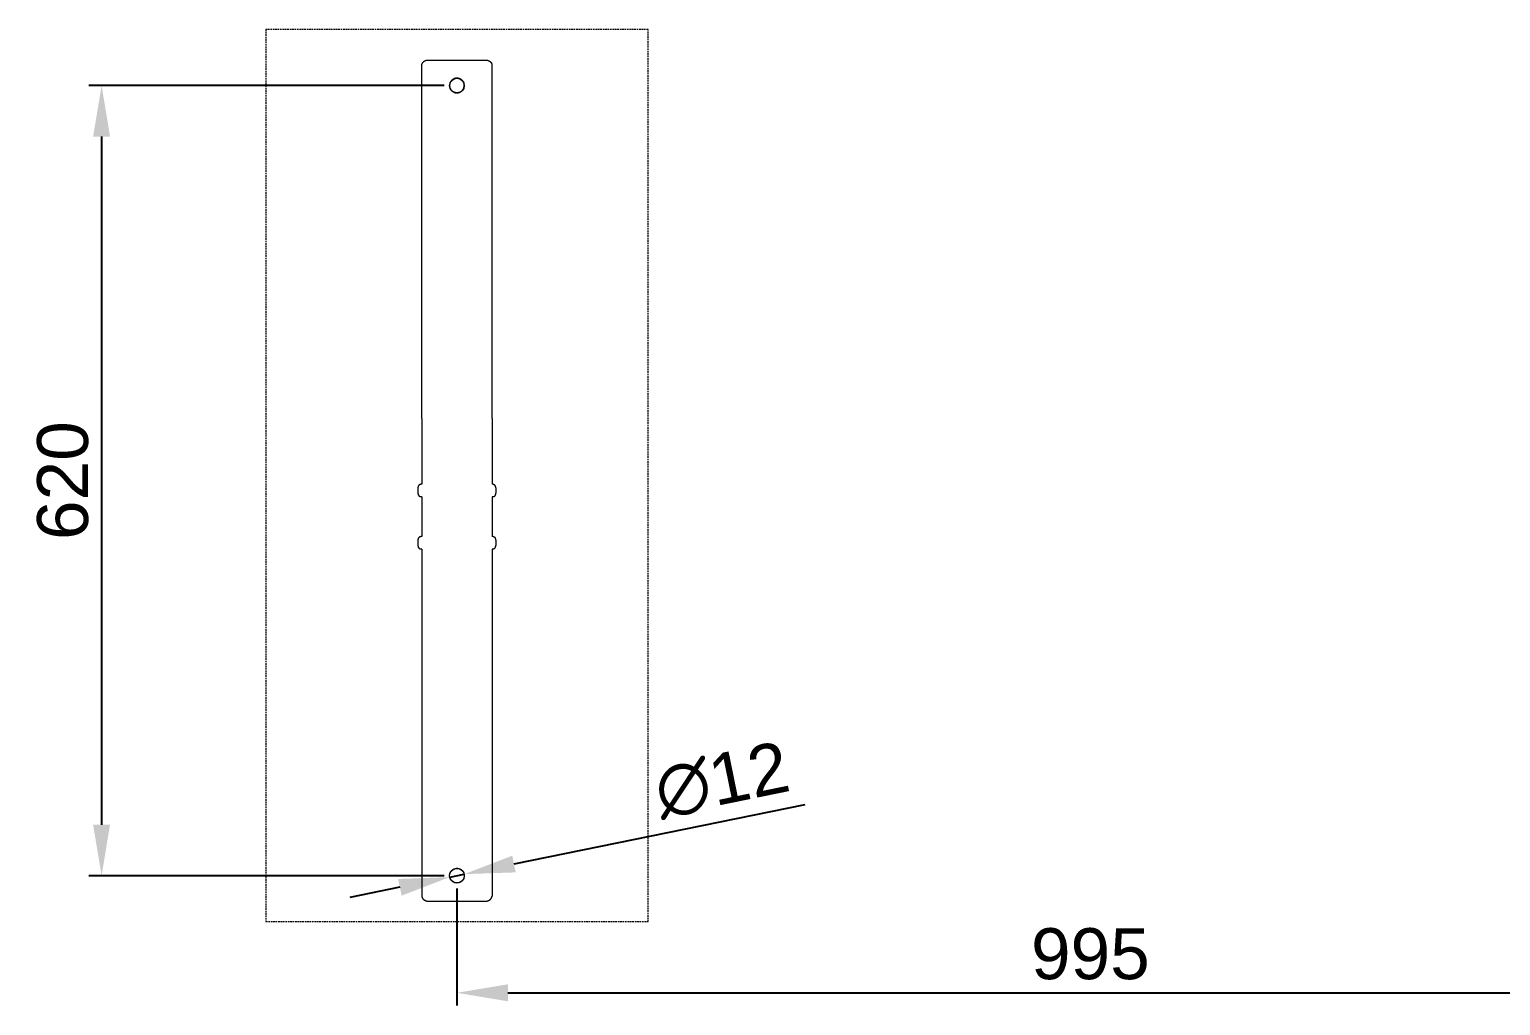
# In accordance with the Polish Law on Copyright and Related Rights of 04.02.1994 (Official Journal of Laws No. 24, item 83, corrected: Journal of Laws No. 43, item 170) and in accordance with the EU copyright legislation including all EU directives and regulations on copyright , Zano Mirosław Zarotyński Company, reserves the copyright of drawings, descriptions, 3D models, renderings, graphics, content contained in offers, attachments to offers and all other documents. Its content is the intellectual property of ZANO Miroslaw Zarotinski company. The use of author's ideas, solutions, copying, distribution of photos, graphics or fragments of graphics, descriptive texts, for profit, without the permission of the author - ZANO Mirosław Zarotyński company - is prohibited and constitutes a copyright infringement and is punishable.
# Model space of a CAD drawing. Header units: millimetres. Extents: x -67 to 4862, y -244 to 3199.
# Drawn here: x -67 to 1088, y -244 to 522 of the extents above; entities that cross this region are included whole.
import ezdxf

# ---------------------------------------------------------------- set-up
doc = ezdxf.new("R2010")
doc.units = ezdxf.units.MM
doc.linetypes.add('HIDDEN', pattern=[1.905, 1.27, -0.635])
for name, color, linetype, lineweight in [('ZANO_R', 7, 'Continuous', 0), ('ZANO_R_przerywana', 7, 'HIDDEN', 0), ('ZANO_W', 1, 'Continuous', 0)]:
    doc.layers.add(name, color=color, linetype=linetype, lineweight=lineweight)
doc.styles.add('Arial', font='arial.ttf')
doc.styles.get("Standard").update_dxf_attribs({"font": 'ARIALUNI.TTF'})
doc.dimstyles.new('pl i ang', dxfattribs={"dimtxt": 50, "dimasz": 50, "dimexe": 1.25, "dimexo": 0.625, "dimgap": 10, "dimtad": 1, "dimtoh": 1, "dimtxsty": 'Standard', "dimcen": 2.5, "dimclrd": 1, "dimclre": 1, "dimclrt": 1, "dimadec": 0, "dimazin": 0, "dimtfac": 1, "dimtmove": 0, "dimatfit": 3, "dimfxl": 1, "dimarcsym": 1})

# ---------------------------------------------------------------- blocks, each defined once
blk = doc.blocks.new('*D390')
at = {"layer": 'ZANO_W', "color": 1, "lineweight": -2}
for p, q in [((258.8, 478.2), (-20.2, 478.2)), ((-10.2, 438.2), (-10.2, -101.8)), ((258.8, -141.8), (-20.2, -141.8))]:
    blk.add_line(p, q, dxfattribs=at)
at = {"layer": 'ZANO_W', "color": 1}
for points in [[(-3.6, 438.2), (-16.9, 438.2), (-10.2, 478.2)], [(-16.9, -101.8), (-3.6, -101.8), (-10.2, -141.8)]]:
    blk.add_solid(points, dxfattribs=at)
at = {"layer": 'ZANO_W', "color": 1, "insert": (-40.6, 168.2), "char_height": 40, "attachment_point": 5, "rotation": 90, "style": 'Arial'}
blk.add_mtext('620', dxfattribs=at)
blk = doc.blocks.new('*D391')
at = {"layer": 'ZANO_W', "color": 1, "lineweight": -2}
for p, q in [((268.8, -151.8), (268.8, -243.7)), ((1263.5, -151.8), (1263.5, -243.7)), ((308.8, -233.7), (1223.5, -233.7))]:
    blk.add_line(p, q, dxfattribs=at)
at = {"layer": 'ZANO_W', "color": 1}
for points in [[(308.8, -227), (308.8, -240.4), (268.8, -233.7)], [(1223.5, -240.4), (1223.5, -227), (1263.5, -233.7)]]:
    blk.add_solid(points, dxfattribs=at)
at = {"layer": 'ZANO_W', "color": 1, "insert": (766.1, -203.3), "char_height": 40, "attachment_point": 5, "style": 'Arial'}
blk.add_mtext('995', dxfattribs=at)
blk = doc.blocks.new('*D396')
at = {"layer": 'ZANO_W', "color": 1, "lineweight": -2}
for p, q in [((313.6, -132.6), (542.2, -85.9)), ((263.1, -142.9), (274.4, -140.6)), ((223.9, -150.9), (184.7, -158.9))]:
    blk.add_line(p, q, dxfattribs=at)
at = {"layer": 'ZANO_W', "color": 1}
for points in [[(312.2, -126.1), (314.9, -139.2), (274.4, -140.6)], [(225.3, -157.5), (222.6, -144.4), (263.1, -142.9)]]:
    blk.add_solid(points, dxfattribs=at)
at = {"layer": 'ZANO_W', "color": 1, "insert": (476.9, -67.1), "char_height": 40, "attachment_point": 5, "rotation": 11.5439, "style": 'Arial'}
blk.add_mtext('∅12', dxfattribs=at)

msp = doc.modelspace()

# ---------------------------------------------------------------- linework, layer by layer
at = {"layer": 'ZANO_R'}
for p, q in [((242.3, 496.6), (242.4, 496.7)), ((242.4, 496.8), (242.5, 496.9)), ((242.4, 496.7), (242.4, 496.8)), ((242.5, 496.9), (242.6, 496.9)), ((242.6, 496.9), (242.7, 497)), ((242.7, 497), (242.8, 497.1)), ((242.8, 497.1), (242.9, 497.1)), ((242.9, 497.2), (243, 497.3)), ((242.9, 497.1), (242.9, 497.2)), ((243, 497.3), (243.1, 497.3)), ((243.1, 497.3), (243.2, 497.4)), ((243.2, 497.4), (243.3, 497.4)), ((243.3, 497.4), (243.4, 497.5)), ((243.4, 497.5), (243.5, 497.6)), ((243.5, 497.6), (243.7, 497.6)), ((243.7, 497.6), (243.8, 497.7)), ((243.8, 497.7), (243.9, 497.7)), ((243.9, 497.7), (244, 497.8)), ((244, 497.8), (244.1, 497.8)), ((244.1, 497.8), (244.2, 497.8)), ((244.2, 497.8), (244.3, 497.9)), ((244.3, 497.9), (244.4, 497.9)), ((244.4, 497.9), (244.5, 498)), ((244.5, 498), (244.6, 498)), ((244.6, 498), (244.8, 498)), ((244.8, 498), (244.9, 498.1)), ((244.9, 498.1), (245, 498.1)), ((245, 498.1), (245.1, 498.1)), ((245.1, 498.1), (245.3, 498.1)), ((245.3, 498.1), (245.4, 498.1)), ((245.4, 498.1), (245.5, 498.2)), ((245.5, 498.2), (245.6, 498.2)), ((245.6, 498.2), (245.8, 498.2)), ((245.8, 498.2), (245.9, 498.2)), ((245.9, 498.2), (246, 498.2)), ((246, 498.2), (246.1, 498.2)), ((246.1, 498.2), (246.3, 498.2)), ((246.3, 498.2), (246.4, 498.2)), ((246.4, 498.2), (251.7, 498.2)), ((251.7, 498.2), (252.7, 498.2)), ((252.7, 498.2), (284.8, 498.2)), ((284.8, 498.2), (285.8, 498.2)), ((285.8, 498.2), (291.1, 498.2)), ((291.1, 498.2), (291.3, 498.2)), ((291.3, 498.2), (291.4, 498.2)), ((291.4, 498.2), (291.5, 498.2)), ((291.5, 498.2), (291.6, 498.2)), ((291.6, 498.2), (291.8, 498.2)), ((291.8, 498.2), (291.9, 498.2)), ((291.9, 498.2), (292, 498.2)), ((292, 498.2), (292.1, 498.1)), ((292.1, 498.1), (292.3, 498.1)), ((292.3, 498.1), (292.4, 498.1)), ((292.4, 498.1), (292.5, 498.1)), ((292.5, 498.1), (292.6, 498.1)), ((292.6, 498.1), (292.7, 498)), ((292.7, 498), (292.9, 498)), ((292.9, 498), (293, 498)), ((293, 498), (293.1, 497.9)), ((293.1, 497.9), (293.2, 497.9)), ((293.2, 497.9), (293.3, 497.8)), ((293.3, 497.8), (293.4, 497.8)), ((293.4, 497.8), (293.5, 497.8)), ((293.5, 497.8), (293.6, 497.7)), ((293.6, 497.7), (293.7, 497.7)), ((293.7, 497.7), (293.9, 497.6)), ((293.9, 497.6), (294, 497.6)), ((294, 497.6), (294.1, 497.5)), ((294.1, 497.5), (294.2, 497.4)), ((294.2, 497.4), (294.3, 497.4)), ((294.3, 497.4), (294.4, 497.3)), ((294.4, 497.3), (294.5, 497.3)), ((294.5, 497.3), (294.6, 497.2)), ((294.6, 497.2), (294.7, 497.1)), ((294.7, 497.1), (294.7, 497.1)), ((294.7, 497.1), (294.8, 497)), ((294.8, 497), (294.9, 496.9)), ((294.9, 496.9), (295, 496.9)), ((295, 496.9), (295.1, 496.8)), ((295.1, 496.8), (295.2, 496.7)), ((295.2, 496.7), (295.2, 496.6)), ((241.3, 494.9), (241.4, 495)), ((241.3, 494.8), (241.3, 494.9)), ((241.3, 494.7), (241.3, 494.8)), ((241.3, 494.6), (241.3, 494.7)), ((241.3, 494.5), (241.3, 494.6)), ((241.3, 494.4), (241.3, 494.5)), ((241.3, 494.3), (241.3, 494.4)), ((241.3, 494.2), (241.3, 494.3)), ((241.3, 463.2), (241.3, 494.2)), ((241.4, 495.3), (241.5, 495.4)), ((241.4, 495.2), (241.4, 495.3)), ((241.4, 495.1), (241.4, 495.2)), ((241.4, 495), (241.4, 495.1)), ((241.5, 495.5), (241.6, 495.6)), ((241.5, 495.4), (241.5, 495.5)), ((241.6, 495.7), (241.7, 495.8)), ((241.6, 495.6), (241.6, 495.7)), ((241.7, 495.9), (241.8, 496)), ((241.7, 495.8), (241.7, 495.9)), ((241.8, 496), (241.9, 496.1)), ((241.8, 496), (241.8, 496)), ((241.9, 496.2), (242, 496.3)), ((241.9, 496.1), (241.9, 496.2)), ((242, 496.3), (242.1, 496.4)), ((242.1, 496.4), (242.1, 496.5)), ((242.1, 496.5), (242.2, 496.5)), ((242.2, 496.5), (242.3, 496.6)), ((295.2, 496.6), (295.3, 496.5)), ((295.3, 496.5), (295.4, 496.5)), ((295.4, 496.5), (295.4, 496.4)), ((295.4, 496.4), (295.5, 496.3)), ((295.5, 496.3), (295.6, 496.2)), ((295.6, 496.2), (295.6, 496.1)), ((295.6, 496.1), (295.7, 496)), ((295.7, 496), (295.7, 496)), ((295.7, 496), (295.8, 495.9)), ((295.8, 495.9), (295.9, 495.8)), ((295.9, 495.8), (295.9, 495.7)), ((295.9, 495.7), (295.9, 495.6)), ((295.9, 495.6), (296, 495.5)), ((296, 495.5), (296, 495.4)), ((296, 495.4), (296.1, 495.3)), ((296.1, 495.3), (296.1, 495.2)), ((296.1, 495.2), (296.1, 495.1)), ((296.1, 495.1), (296.2, 495)), ((296.2, 495), (296.2, 494.9)), ((296.2, 494.9), (296.2, 494.8)), ((296.2, 494.8), (296.2, 494.7)), ((296.2, 494.7), (296.2, 494.6)), ((296.2, 494.6), (296.2, 494.5)), ((296.2, 494.5), (296.2, 494.4)), ((296.2, 494.4), (296.3, 494.3)), ((296.3, 494.3), (296.3, 494.2)), ((296.3, 463.2), (296.3, 494.2)), ((263.1, 479.1), (263, 478.9)), ((263, 478.9), (263, 478.7)), ((263, 478.7), (263, 478.5)), ((263, 478.5), (263, 478.3)), ((263, 478.3), (263, 478.1)), ((263, 478.1), (263, 477.9)), ((263, 477.9), (263, 477.7)), ((263, 477.7), (263, 477.5)), ((263, 477.5), (263.1, 477.3)), ((263.2, 479.7), (263.1, 479.5)), ((263.1, 479.5), (263.1, 479.3)), ((263.1, 479.3), (263.1, 479.1)), ((263.1, 477.3), (263.1, 477.1)), ((263.1, 477.1), (263.1, 477)), ((263.1, 477), (263.2, 476.8)), ((263.3, 480.1), (263.2, 479.9)), ((263.2, 479.9), (263.2, 479.7)), ((263.2, 476.8), (263.2, 476.6)), ((263.2, 476.6), (263.3, 476.4)), ((263.4, 480.2), (263.3, 480.1)), ((263.3, 476.4), (263.4, 476.2)), ((263.5, 480.6), (263.4, 480.4)), ((263.4, 480.4), (263.4, 480.2)), ((263.4, 476.2), (263.4, 476)), ((263.4, 476), (263.5, 475.8)), ((263.6, 480.8), (263.5, 480.6)), ((263.5, 475.8), (263.6, 475.7)), ((263.7, 481), (263.6, 480.8)), ((263.6, 475.7), (263.7, 475.5)), ((263.8, 481.1), (263.7, 481)), ((263.7, 475.5), (263.8, 475.3)), ((263.9, 481.3), (263.8, 481.1)), ((263.8, 475.3), (263.9, 475.2)), ((264, 481.5), (263.9, 481.3)), ((263.9, 475.2), (264, 475)), ((264.1, 481.6), (264, 481.5)), ((264, 475), (264.1, 474.8)), ((264.2, 481.8), (264.1, 481.6)), ((264.1, 474.8), (264.2, 474.7)), ((264.4, 481.9), (264.2, 481.8)), ((264.2, 474.7), (264.4, 474.5)), ((264.5, 482.1), (264.4, 481.9)), ((264.4, 474.5), (264.5, 474.4)), ((264.6, 482.2), (264.5, 482.1)), ((264.5, 474.4), (264.6, 474.2)), ((264.8, 482.4), (264.6, 482.2)), ((264.6, 474.2), (264.8, 474.1)), ((264.9, 482.5), (264.8, 482.4)), ((264.8, 474.1), (264.9, 474)), ((265, 482.6), (264.9, 482.5)), ((264.9, 474), (265, 473.8)), ((265.2, 482.7), (265, 482.6)), ((265, 473.8), (265.2, 473.7)), ((265.4, 482.9), (265.2, 482.7)), ((265.2, 473.7), (265.4, 473.6)), ((265.5, 483), (265.4, 482.9)), ((265.4, 473.6), (265.5, 473.5)), ((265.7, 483.1), (265.5, 483)), ((265.8, 483.2), (265.7, 483.1)), ((266, 483.3), (265.8, 483.2)), ((266.2, 483.4), (266, 483.3)), ((266.4, 483.5), (266.2, 483.4)), ((266.6, 483.5), (266.4, 483.5)), ((266.7, 483.6), (266.6, 483.5)), ((266.9, 483.7), (266.7, 483.6)), ((267.1, 483.7), (266.9, 483.7)), ((267.3, 483.8), (267.1, 483.7)), ((267.5, 483.8), (267.3, 483.8)), ((267.7, 483.9), (267.5, 483.8)), ((267.9, 483.9), (267.7, 483.9)), ((268.1, 483.9), (267.9, 483.9)), ((268.3, 484), (268.1, 483.9)), ((268.5, 484), (268.3, 484)), ((268.7, 484), (268.5, 484)), ((268.9, 484), (268.7, 484)), ((269, 484), (268.9, 484)), ((269.2, 484), (269, 484)), ((269.4, 483.9), (269.2, 484)), ((269.6, 483.9), (269.4, 483.9)), ((269.8, 483.9), (269.6, 483.9)), ((270, 483.8), (269.8, 483.9)), ((270.2, 483.8), (270, 483.8)), ((270.4, 483.7), (270.2, 483.8)), ((270.6, 483.7), (270.4, 483.7)), ((270.8, 483.6), (270.6, 483.7)), ((271, 483.5), (270.8, 483.6)), ((271.1, 483.5), (271, 483.5)), ((271.3, 483.4), (271.1, 483.5)), ((271.5, 483.3), (271.3, 483.4)), ((271.7, 483.2), (271.5, 483.3)), ((271.8, 483.1), (271.7, 483.2)), ((272, 483), (271.8, 483.1)), ((272.1, 482.9), (272, 483)), ((272, 473.5), (272.1, 473.6)), ((272.3, 482.7), (272.1, 482.9)), ((272.1, 473.6), (272.3, 473.7)), ((272.5, 482.6), (272.3, 482.7)), ((272.3, 473.7), (272.5, 473.8)), ((272.6, 482.5), (272.5, 482.6)), ((272.5, 473.8), (272.6, 474)), ((272.7, 482.4), (272.6, 482.5)), ((272.6, 474), (272.7, 474.1)), ((272.9, 482.2), (272.7, 482.4)), ((272.7, 474.1), (272.9, 474.2)), ((273, 482.1), (272.9, 482.2)), ((272.9, 474.2), (273, 474.4)), ((273.1, 481.9), (273, 482.1)), ((273, 474.4), (273.1, 474.5)), ((273.3, 481.8), (273.1, 481.9)), ((273.1, 474.5), (273.3, 474.7)), ((273.4, 481.6), (273.3, 481.8)), ((273.3, 474.7), (273.4, 474.8)), ((273.5, 481.5), (273.4, 481.6)), ((273.4, 474.8), (273.5, 475)), ((273.6, 481.3), (273.5, 481.5)), ((273.5, 475), (273.6, 475.2)), ((273.7, 481.1), (273.6, 481.3)), ((273.6, 475.2), (273.7, 475.3)), ((273.8, 481), (273.7, 481.1)), ((273.7, 475.3), (273.8, 475.5)), ((273.9, 480.8), (273.8, 481)), ((273.8, 475.5), (273.9, 475.7)), ((274, 480.6), (273.9, 480.8)), ((273.9, 475.7), (274, 475.8)), ((274.1, 480.4), (274, 480.6)), ((274, 475.8), (274.1, 476)), ((274.1, 480.2), (274.1, 480.4)), ((274.2, 480.1), (274.1, 480.2)), ((274.1, 476.2), (274.2, 476.4)), ((274.1, 476), (274.1, 476.2)), ((274.3, 479.9), (274.2, 480.1)), ((274.2, 476.4), (274.3, 476.6)), ((274.3, 479.7), (274.3, 479.9)), ((274.4, 479.5), (274.3, 479.7)), ((274.3, 476.8), (274.4, 477)), ((274.3, 476.6), (274.3, 476.8)), ((274.4, 479.3), (274.4, 479.5)), ((274.4, 479.1), (274.4, 479.3)), ((274.5, 478.9), (274.4, 479.1)), ((274.4, 477.3), (274.5, 477.5)), ((274.4, 477.2), (274.4, 477.3)), ((274.4, 477), (274.4, 477.2)), ((274.5, 478.7), (274.5, 478.9)), ((274.5, 478.5), (274.5, 478.7)), ((274.5, 478.3), (274.5, 478.5)), ((274.5, 478.1), (274.5, 478.3)), ((274.5, 477.9), (274.5, 478.1)), ((274.5, 477.7), (274.5, 477.9)), ((274.5, 477.5), (274.5, 477.7)), ((241.3, 217), (241.3, 463.2)), ((265.5, 473.5), (265.7, 473.4)), ((265.7, 473.4), (265.8, 473.3)), ((265.8, 473.3), (266, 473.2)), ((266, 473.2), (266.2, 473.1)), ((266.2, 473.1), (266.4, 473)), ((266.4, 473), (266.6, 472.9)), ((266.6, 472.9), (266.7, 472.8)), ((266.7, 472.8), (266.9, 472.8)), ((266.9, 472.8), (267.1, 472.7)), ((267.1, 472.7), (267.3, 472.7)), ((267.3, 472.7), (267.5, 472.6)), ((267.5, 472.6), (267.7, 472.6)), ((267.7, 472.6), (267.9, 472.5)), ((267.9, 472.5), (268.1, 472.5)), ((268.1, 472.5), (268.3, 472.5)), ((268.3, 472.5), (268.5, 472.5)), ((268.5, 472.5), (268.7, 472.5)), ((268.7, 472.5), (268.9, 472.5)), ((268.9, 472.5), (269, 472.5)), ((269, 472.5), (269.2, 472.5)), ((269.2, 472.5), (269.4, 472.5)), ((269.4, 472.5), (269.6, 472.5)), ((269.6, 472.5), (269.8, 472.6)), ((269.8, 472.6), (270, 472.6)), ((270, 472.6), (270.2, 472.7)), ((270.2, 472.7), (270.4, 472.7)), ((270.4, 472.7), (270.6, 472.8)), ((270.6, 472.8), (270.8, 472.8)), ((270.8, 472.8), (271, 472.9)), ((271, 472.9), (271.1, 473)), ((271.1, 473), (271.3, 473.1)), ((271.3, 473.1), (271.5, 473.2)), ((271.5, 473.2), (271.7, 473.3)), ((271.7, 473.3), (271.8, 473.4)), ((271.8, 473.4), (272, 473.5)), ((296.3, 217), (296.3, 463.2)), ((241.3, 217), (241.3, 165.4)), ((296.3, 217), (296.3, 165.4)), ((238.3, 162.5), (238.4, 162.7)), ((238.3, 162.3), (238.3, 162.5)), ((238.3, 162.1), (238.3, 162.3)), ((238.3, 162), (238.3, 162.1)), ((238.3, 161.8), (238.3, 162)), ((238.3, 161.6), (238.3, 161.8)), ((238.4, 163.1), (238.5, 163.3)), ((238.4, 162.9), (238.4, 163.1)), ((238.4, 162.7), (238.4, 162.9)), ((238.5, 163.4), (238.6, 163.6)), ((238.5, 163.3), (238.5, 163.4)), ((238.6, 163.8), (238.7, 163.9)), ((238.6, 163.6), (238.6, 163.8)), ((238.7, 164), (238.8, 164.1)), ((238.7, 163.9), (238.7, 164)), ((238.7, 163.9), (238.7, 163.9)), ((238.8, 164.2), (238.9, 164.3)), ((238.8, 164.1), (238.8, 164.2)), ((238.8, 164.2), (238.8, 164.2)), ((238.9, 164.4), (239, 164.5)), ((238.9, 164.3), (238.9, 164.4)), ((239, 164.5), (239, 164.6)), ((239, 164.6), (239.1, 164.6)), ((239, 164.5), (239, 164.5)), ((239.1, 164.7), (239.2, 164.8)), ((239.1, 164.6), (239.1, 164.7)), ((239.2, 164.8), (239.2, 164.9)), ((239.2, 164.9), (239.3, 164.9)), ((239.2, 164.8), (239.2, 164.8)), ((239.3, 164.9), (239.3, 165)), ((239.3, 165), (239.4, 165)), ((239.4, 165), (239.4, 165.1)), ((239.4, 165.1), (239.5, 165.1)), ((239.5, 165.1), (239.5, 165.2)), ((239.5, 165.2), (239.6, 165.2)), ((239.5, 165.1), (239.5, 165.1)), ((239.6, 165.2), (239.6, 165.2)), ((239.6, 165.2), (239.6, 165.2)), ((239.6, 165.2), (239.6, 165.2)), ((239.6, 165.2), (239.7, 165.2)), ((239.7, 165.2), (239.7, 165.3)), ((239.7, 165.3), (239.7, 165.3)), ((239.7, 165.3), (239.7, 165.3)), ((239.7, 165.3), (239.8, 165.3)), ((239.7, 165.2), (239.7, 165.2)), ((239.8, 165.3), (239.8, 165.3)), ((239.8, 165.3), (239.8, 165.3)), ((239.8, 165.3), (239.8, 165.3)), ((239.8, 165.3), (239.9, 165.3)), ((239.9, 165.3), (239.9, 165.4)), ((239.9, 165.4), (239.9, 165.4)), ((239.9, 165.4), (239.9, 165.4)), ((239.9, 165.4), (240, 165.4)), ((240, 165.4), (240, 165.4)), ((240, 165.4), (240, 165.4)), ((240, 165.4), (240, 165.4)), ((240, 165.4), (240.1, 165.4)), ((240.1, 165.4), (240.1, 165.4)), ((240.1, 165.4), (240.1, 165.4)), ((240.1, 165.4), (240.1, 165.4)), ((240.1, 165.4), (240.1, 165.4)), ((240.1, 165.4), (240.2, 165.4)), ((240.2, 165.4), (240.2, 165.4)), ((240.2, 165.4), (240.2, 165.4)), ((240.2, 165.4), (240.2, 165.4)), ((240.2, 165.4), (240.3, 165.4)), ((241.3, 165.4), (240.3, 165.4)), ((297.3, 165.4), (296.3, 165.4)), ((297.3, 165.4), (297.3, 165.4)), ((297.3, 165.4), (297.3, 165.4)), ((297.3, 165.4), (297.3, 165.4)), ((297.3, 165.4), (297.3, 165.4)), ((297.3, 165.4), (297.4, 165.4)), ((297.4, 165.4), (297.4, 165.4)), ((297.4, 165.4), (297.4, 165.4)), ((297.4, 165.4), (297.4, 165.4)), ((297.4, 165.4), (297.5, 165.4)), ((297.5, 165.4), (297.5, 165.4)), ((297.5, 165.4), (297.5, 165.4)), ((297.5, 165.4), (297.5, 165.4)), ((297.5, 165.4), (297.5, 165.4)), ((297.5, 165.4), (297.6, 165.4)), ((297.6, 165.4), (297.6, 165.4)), ((297.6, 165.4), (297.6, 165.4)), ((297.6, 165.4), (297.6, 165.3)), ((297.6, 165.3), (297.7, 165.3)), ((297.7, 165.3), (297.7, 165.3)), ((297.7, 165.3), (297.7, 165.3)), ((297.7, 165.3), (297.7, 165.3)), ((297.7, 165.3), (297.8, 165.3)), ((297.8, 165.3), (297.8, 165.3)), ((297.8, 165.3), (297.8, 165.3)), ((297.8, 165.3), (297.8, 165.2)), ((297.8, 165.2), (297.8, 165.2)), ((297.8, 165.2), (297.9, 165.2)), ((297.9, 165.2), (297.9, 165.2)), ((297.9, 165.2), (297.9, 165.2)), ((297.9, 165.2), (297.9, 165.2)), ((297.9, 165.2), (298, 165.2)), ((298, 165.2), (298, 165.1)), ((298, 165.1), (298, 165.1)), ((298, 165.1), (298.1, 165.1)), ((298.1, 165.1), (298.1, 165)), ((298.1, 165), (298.2, 165)), ((298.2, 165), (298.2, 164.9)), ((298.2, 164.9), (298.3, 164.9)), ((298.3, 164.9), (298.3, 164.8)), ((298.3, 164.8), (298.3, 164.8)), ((298.3, 164.8), (298.4, 164.7)), ((298.4, 164.7), (298.4, 164.6)), ((298.4, 164.6), (298.5, 164.6)), ((298.5, 164.6), (298.5, 164.5)), ((298.5, 164.5), (298.6, 164.5)), ((298.6, 164.5), (298.6, 164.4)), ((298.6, 164.4), (298.6, 164.3)), ((298.6, 164.3), (298.7, 164.2)), ((298.7, 164.2), (298.7, 164.2)), ((298.7, 164.2), (298.7, 164.1)), ((298.7, 164.1), (298.8, 164)), ((298.8, 164), (298.8, 163.9)), ((298.8, 163.9), (298.8, 163.9)), ((298.8, 163.9), (298.9, 163.8)), ((298.9, 163.8), (298.9, 163.6)), ((298.9, 163.6), (299, 163.4)), ((299, 163.4), (299, 163.3)), ((299, 163.3), (299.1, 163.1)), ((299.1, 163.1), (299.1, 162.9)), ((299.1, 162.9), (299.1, 162.7)), ((299.1, 162.7), (299.2, 162.5)), ((299.2, 162.5), (299.2, 162.3)), ((299.2, 162.3), (299.2, 162.1)), ((299.2, 162.1), (299.2, 162)), ((299.2, 162), (299.2, 161.8)), ((299.2, 161.8), (299.3, 161.6)), ((238.3, 161.4), (238.3, 161.6)), ((238.3, 159.4), (238.3, 161.4)), ((238.3, 159.2), (238.3, 159.4)), ((238.3, 159.1), (238.3, 159.2)), ((238.3, 158.9), (238.3, 159.1)), ((238.3, 158.7), (238.3, 158.9)), ((238.3, 158.5), (238.3, 158.7)), ((238.3, 158.3), (238.3, 158.5)), ((238.4, 158.1), (238.3, 158.3)), ((238.4, 157.9), (238.4, 158.1)), ((238.4, 157.8), (238.4, 157.9)), ((238.5, 157.6), (238.4, 157.8)), ((238.5, 157.4), (238.5, 157.6)), ((238.6, 157.2), (238.5, 157.4)), ((238.6, 157.1), (238.6, 157.2)), ((238.7, 157), (238.6, 157.1)), ((238.7, 156.9), (238.7, 157)), ((238.7, 156.8), (238.7, 156.9)), ((238.8, 156.7), (238.7, 156.8)), ((238.8, 156.6), (238.8, 156.7)), ((238.8, 156.7), (238.8, 156.7)), ((238.9, 156.5), (238.8, 156.6)), ((238.9, 156.4), (238.9, 156.5)), ((239, 156.4), (238.9, 156.4)), ((239, 156.3), (239, 156.4)), ((239, 156.2), (239, 156.3)), ((239.1, 156.2), (239, 156.2)), ((239.1, 156.1), (239.1, 156.2)), ((239.2, 156.1), (239.1, 156.1)), ((239.2, 156), (239.2, 156.1)), ((239.3, 155.9), (239.2, 156)), ((239.2, 156), (239.2, 156)), ((239.4, 155.8), (239.3, 155.9)), ((239.3, 155.9), (239.3, 155.9)), ((239.5, 155.7), (239.4, 155.8)), ((239.4, 155.8), (239.4, 155.8)), ((239.6, 155.7), (239.5, 155.7)), ((239.5, 155.7), (239.5, 155.7)), ((239.5, 155.7), (239.5, 155.7)), ((239.6, 155.6), (239.6, 155.7)), ((239.7, 155.6), (239.6, 155.6)), ((239.6, 155.6), (239.6, 155.6)), ((239.6, 155.6), (239.6, 155.6)), ((239.7, 155.5), (239.7, 155.6)), ((239.7, 155.6), (239.7, 155.6)), ((239.7, 155.6), (239.7, 155.6)), ((239.7, 155.6), (239.7, 155.6)), ((239.8, 155.5), (239.7, 155.5)), ((239.9, 155.5), (239.8, 155.5)), ((239.8, 155.5), (239.8, 155.5)), ((239.8, 155.5), (239.8, 155.5)), ((239.8, 155.5), (239.8, 155.5)), ((240, 155.5), (239.9, 155.5)), ((239.9, 155.5), (239.9, 155.5)), ((239.9, 155.5), (239.9, 155.5)), ((239.9, 155.5), (239.9, 155.5)), ((240, 155.4), (240, 155.5)), ((240, 155.5), (240, 155.5)), ((240.1, 155.4), (240, 155.4)), ((240, 155.4), (240, 155.4)), ((240.2, 155.4), (240.1, 155.4)), ((240.1, 155.4), (240.1, 155.4)), ((240.1, 155.4), (240.1, 155.4)), ((240.1, 155.4), (240.1, 155.4)), ((240.1, 155.4), (240.1, 155.4)), ((240.3, 155.4), (240.2, 155.4)), ((240.2, 155.4), (240.2, 155.4)), ((240.2, 155.4), (240.2, 155.4)), ((240.2, 155.4), (240.2, 155.4)), ((241.3, 155.4), (240.3, 155.4)), ((241.3, 155.4), (241.3, 124.4)), ((297.3, 155.4), (296.3, 155.4)), ((296.3, 155.4), (296.3, 124.4)), ((297.4, 155.4), (297.3, 155.4)), ((297.3, 155.4), (297.3, 155.4)), ((297.3, 155.4), (297.3, 155.4)), ((297.3, 155.4), (297.3, 155.4)), ((297.3, 155.4), (297.3, 155.4)), ((297.5, 155.4), (297.4, 155.4)), ((297.4, 155.4), (297.4, 155.4)), ((297.4, 155.4), (297.4, 155.4)), ((297.4, 155.4), (297.4, 155.4)), ((297.6, 155.5), (297.5, 155.5)), ((297.5, 155.5), (297.5, 155.5)), ((297.5, 155.5), (297.5, 155.4)), ((297.5, 155.4), (297.5, 155.4)), ((297.5, 155.4), (297.5, 155.4)), ((297.7, 155.5), (297.6, 155.5)), ((297.6, 155.5), (297.6, 155.5)), ((297.6, 155.5), (297.6, 155.5)), ((297.6, 155.5), (297.6, 155.5)), ((297.8, 155.5), (297.7, 155.5)), ((297.7, 155.5), (297.7, 155.5)), ((297.7, 155.5), (297.7, 155.5)), ((297.7, 155.5), (297.7, 155.5)), ((297.9, 155.6), (297.8, 155.6)), ((297.8, 155.6), (297.8, 155.6)), ((297.8, 155.6), (297.8, 155.6)), ((297.8, 155.6), (297.8, 155.6)), ((297.8, 155.6), (297.8, 155.5)), ((298, 155.7), (297.9, 155.7)), ((297.9, 155.7), (297.9, 155.6)), ((297.9, 155.6), (297.9, 155.6)), ((297.9, 155.6), (297.9, 155.6)), ((298.1, 155.8), (298, 155.7)), ((298, 155.7), (298, 155.7)), ((298, 155.7), (298, 155.7)), ((298.2, 155.9), (298.1, 155.8)), ((298.1, 155.8), (298.1, 155.8)), ((298.3, 156), (298.2, 155.9)), ((298.2, 155.9), (298.2, 155.9)), ((298.4, 156.1), (298.3, 156.1)), ((298.3, 156.1), (298.3, 156)), ((298.3, 156), (298.3, 156)), ((298.5, 156.2), (298.4, 156.2)), ((298.4, 156.2), (298.4, 156.1)), ((298.6, 156.4), (298.5, 156.3)), ((298.5, 156.3), (298.5, 156.2)), ((298.7, 156.6), (298.6, 156.5)), ((298.6, 156.5), (298.6, 156.4)), ((298.6, 156.4), (298.6, 156.4)), ((298.8, 156.8), (298.7, 156.7)), ((298.7, 156.7), (298.7, 156.7)), ((298.7, 156.7), (298.7, 156.6)), ((298.9, 157.1), (298.8, 157)), ((298.8, 157), (298.8, 156.9)), ((298.8, 156.9), (298.8, 156.8)), ((299, 157.4), (298.9, 157.2)), ((298.9, 157.2), (298.9, 157.1)), ((299.1, 157.8), (299, 157.6)), ((299, 157.6), (299, 157.4)), ((299.2, 158.3), (299.1, 158.1)), ((299.1, 158.1), (299.1, 157.9)), ((299.1, 157.9), (299.1, 157.8)), ((299.3, 159.2), (299.2, 159.1)), ((299.2, 159.1), (299.2, 158.9)), ((299.2, 158.9), (299.2, 158.7)), ((299.2, 158.7), (299.2, 158.5)), ((299.2, 158.5), (299.2, 158.3)), ((299.3, 161.6), (299.3, 161.4)), ((299.3, 161.4), (299.3, 159.4)), ((299.3, 159.4), (299.3, 159.2)), ((238.3, 121.5), (238.4, 121.7)), ((238.3, 121.3), (238.3, 121.5)), ((238.3, 121.1), (238.3, 121.3)), ((238.3, 121), (238.3, 121.1)), ((238.3, 120.8), (238.3, 121)), ((238.3, 120.6), (238.3, 120.8)), ((238.3, 120.4), (238.3, 120.6)), ((238.3, 118.4), (238.3, 120.4)), ((238.3, 118.2), (238.3, 118.4)), ((238.3, 118.1), (238.3, 118.2)), ((238.3, 117.9), (238.3, 118.1)), ((238.3, 117.7), (238.3, 117.9)), ((238.3, 117.5), (238.3, 117.7)), ((238.3, 117.3), (238.3, 117.5)), ((238.4, 117.1), (238.3, 117.3)), ((238.4, 122.1), (238.5, 122.3)), ((238.4, 121.9), (238.4, 122.1)), ((238.4, 121.7), (238.4, 121.9)), ((238.4, 116.9), (238.4, 117.1)), ((238.4, 116.8), (238.4, 116.9)), ((238.5, 116.6), (238.4, 116.8)), ((238.5, 122.4), (238.6, 122.6)), ((238.5, 122.3), (238.5, 122.4)), ((238.5, 116.4), (238.5, 116.6)), ((238.6, 116.2), (238.5, 116.4)), ((238.6, 122.8), (238.7, 122.9)), ((238.6, 122.6), (238.6, 122.8)), ((238.6, 116.1), (238.6, 116.2)), ((238.7, 116), (238.6, 116.1)), ((238.7, 123), (238.8, 123.1)), ((238.7, 122.9), (238.7, 123)), ((238.7, 122.9), (238.7, 122.9)), ((238.7, 115.9), (238.7, 116)), ((238.7, 115.8), (238.7, 115.9)), ((238.8, 115.7), (238.7, 115.8)), ((238.8, 123.2), (238.9, 123.3)), ((238.8, 123.1), (238.8, 123.2)), ((238.8, 123.2), (238.8, 123.2)), ((238.8, 115.6), (238.8, 115.7)), ((238.8, 115.7), (238.8, 115.7)), ((238.9, 115.5), (238.8, 115.6)), ((238.9, 123.4), (239, 123.5)), ((238.9, 123.3), (238.9, 123.4)), ((238.9, 115.4), (238.9, 115.5)), ((239, 123.5), (239, 123.6)), ((239, 123.6), (239.1, 123.6)), ((239, 123.5), (239, 123.5)), ((239.1, 123.7), (239.2, 123.8)), ((239.1, 123.6), (239.1, 123.7)), ((239.2, 123.8), (239.2, 123.9)), ((239.2, 123.9), (239.3, 123.9)), ((239.2, 123.8), (239.2, 123.8)), ((239.3, 123.9), (239.3, 124)), ((239.3, 124), (239.4, 124)), ((239.4, 124), (239.4, 124.1)), ((239.4, 124.1), (239.5, 124.1)), ((239.5, 124.1), (239.5, 124.2)), ((239.5, 124.2), (239.6, 124.2)), ((239.5, 124.1), (239.5, 124.1)), ((239.6, 124.2), (239.6, 124.2)), ((239.6, 124.2), (239.6, 124.2)), ((239.6, 124.2), (239.6, 124.2)), ((239.6, 124.2), (239.7, 124.2)), ((239.7, 124.2), (239.7, 124.3)), ((239.7, 124.3), (239.7, 124.3)), ((239.7, 124.3), (239.7, 124.3)), ((239.7, 124.3), (239.8, 124.3)), ((239.7, 124.2), (239.7, 124.2)), ((239.8, 124.3), (239.8, 124.3)), ((239.8, 124.3), (239.8, 124.3)), ((239.8, 124.3), (239.8, 124.3)), ((239.8, 124.3), (239.9, 124.3)), ((239.9, 124.3), (239.9, 124.4)), ((239.9, 124.4), (239.9, 124.4)), ((239.9, 124.4), (239.9, 124.4)), ((239.9, 124.4), (240, 124.4)), ((240, 124.4), (240, 124.4)), ((240, 124.4), (240, 124.4)), ((240, 124.4), (240, 124.4)), ((240, 124.4), (240.1, 124.4)), ((240.1, 124.4), (240.1, 124.4)), ((240.1, 124.4), (240.1, 124.4)), ((240.1, 124.4), (240.1, 124.4)), ((240.1, 124.4), (240.1, 124.4)), ((240.1, 124.4), (240.2, 124.4)), ((240.2, 124.4), (240.2, 124.4)), ((240.2, 124.4), (240.2, 124.4)), ((240.2, 124.4), (240.2, 124.4)), ((240.2, 124.4), (240.3, 124.4)), ((241.3, 124.4), (240.3, 124.4)), ((297.3, 124.4), (296.3, 124.4)), ((297.3, 124.4), (297.3, 124.4)), ((297.3, 124.4), (297.3, 124.4)), ((297.3, 124.4), (297.3, 124.4)), ((297.3, 124.4), (297.3, 124.4)), ((297.3, 124.4), (297.4, 124.4)), ((297.4, 124.4), (297.4, 124.4)), ((297.4, 124.4), (297.4, 124.4)), ((297.4, 124.4), (297.4, 124.4)), ((297.4, 124.4), (297.5, 124.4)), ((297.5, 124.4), (297.5, 124.4)), ((297.5, 124.4), (297.5, 124.4)), ((297.5, 124.4), (297.5, 124.4)), ((297.5, 124.4), (297.5, 124.4)), ((297.5, 124.4), (297.6, 124.4)), ((297.6, 124.4), (297.6, 124.4)), ((297.6, 124.4), (297.6, 124.4)), ((297.6, 124.4), (297.6, 124.3)), ((297.6, 124.3), (297.7, 124.3)), ((297.7, 124.3), (297.7, 124.3)), ((297.7, 124.3), (297.7, 124.3)), ((297.7, 124.3), (297.7, 124.3)), ((297.7, 124.3), (297.8, 124.3)), ((297.8, 124.3), (297.8, 124.3)), ((297.8, 124.3), (297.8, 124.3)), ((297.8, 124.3), (297.8, 124.2)), ((297.8, 124.2), (297.8, 124.2)), ((297.8, 124.2), (297.9, 124.2)), ((297.9, 124.2), (297.9, 124.2)), ((297.9, 124.2), (297.9, 124.2)), ((297.9, 124.2), (297.9, 124.2)), ((297.9, 124.2), (298, 124.2)), ((298, 124.2), (298, 124.1)), ((298, 124.1), (298, 124.1)), ((298, 124.1), (298.1, 124.1)), ((298.1, 124.1), (298.1, 124)), ((298.1, 124), (298.2, 124)), ((298.2, 124), (298.2, 123.9)), ((298.2, 123.9), (298.3, 123.9)), ((298.3, 123.9), (298.3, 123.8)), ((298.3, 123.8), (298.3, 123.8)), ((298.3, 123.8), (298.4, 123.7)), ((298.4, 123.7), (298.4, 123.6)), ((298.4, 123.6), (298.5, 123.6)), ((298.5, 123.6), (298.5, 123.5)), ((298.5, 123.5), (298.6, 123.5)), ((298.6, 123.5), (298.6, 123.4)), ((298.6, 123.4), (298.6, 123.3)), ((298.6, 123.3), (298.7, 123.2)), ((298.7, 115.6), (298.6, 115.5)), ((298.6, 115.5), (298.6, 115.4)), ((298.7, 123.2), (298.7, 123.2)), ((298.7, 123.2), (298.7, 123.1)), ((298.7, 123.1), (298.8, 123)), ((298.8, 115.8), (298.7, 115.7)), ((298.7, 115.7), (298.7, 115.7)), ((298.7, 115.7), (298.7, 115.6)), ((298.8, 123), (298.8, 122.9)), ((298.8, 122.9), (298.8, 122.9)), ((298.8, 122.9), (298.9, 122.8)), ((298.9, 116.1), (298.8, 116)), ((298.8, 116), (298.8, 115.9)), ((298.8, 115.9), (298.8, 115.8)), ((298.9, 122.8), (298.9, 122.6)), ((298.9, 122.6), (299, 122.4)), ((299, 116.4), (298.9, 116.2)), ((298.9, 116.2), (298.9, 116.1)), ((299, 122.4), (299, 122.3)), ((299, 122.3), (299.1, 122.1)), ((299.1, 116.8), (299, 116.6)), ((299, 116.6), (299, 116.4)), ((299.1, 122.1), (299.1, 121.9)), ((299.1, 121.9), (299.1, 121.7)), ((299.1, 121.7), (299.2, 121.5)), ((299.2, 117.3), (299.1, 117.1)), ((299.1, 117.1), (299.1, 116.9)), ((299.1, 116.9), (299.1, 116.8)), ((299.2, 121.5), (299.2, 121.3)), ((299.2, 121.3), (299.2, 121.1)), ((299.2, 121.1), (299.2, 121)), ((299.2, 121), (299.2, 120.8)), ((299.2, 120.8), (299.3, 120.6)), ((299.3, 118.2), (299.2, 118.1)), ((299.2, 118.1), (299.2, 117.9)), ((299.2, 117.9), (299.2, 117.7)), ((299.2, 117.7), (299.2, 117.5)), ((299.2, 117.5), (299.2, 117.3)), ((299.3, 120.6), (299.3, 120.4)), ((299.3, 120.4), (299.3, 118.4)), ((299.3, 118.4), (299.3, 118.2)), ((239, 115.4), (238.9, 115.4)), ((239, 115.3), (239, 115.4)), ((239, 115.2), (239, 115.3)), ((239.1, 115.2), (239, 115.2)), ((239.1, 115.1), (239.1, 115.2)), ((239.2, 115.1), (239.1, 115.1)), ((239.2, 115), (239.2, 115.1)), ((239.3, 114.9), (239.2, 115)), ((239.2, 115), (239.2, 115)), ((239.4, 114.8), (239.3, 114.9)), ((239.3, 114.9), (239.3, 114.9)), ((239.5, 114.7), (239.4, 114.8)), ((239.4, 114.8), (239.4, 114.8)), ((239.6, 114.7), (239.5, 114.7)), ((239.5, 114.7), (239.5, 114.7)), ((239.5, 114.7), (239.5, 114.7)), ((239.6, 114.6), (239.6, 114.7)), ((239.7, 114.6), (239.6, 114.6)), ((239.6, 114.6), (239.6, 114.6)), ((239.6, 114.6), (239.6, 114.6)), ((239.7, 114.5), (239.7, 114.6)), ((239.7, 114.6), (239.7, 114.6)), ((239.7, 114.6), (239.7, 114.6)), ((239.7, 114.6), (239.7, 114.6)), ((239.8, 114.5), (239.7, 114.5)), ((239.9, 114.5), (239.8, 114.5)), ((239.8, 114.5), (239.8, 114.5)), ((239.8, 114.5), (239.8, 114.5)), ((239.8, 114.5), (239.8, 114.5)), ((240, 114.5), (239.9, 114.5)), ((239.9, 114.5), (239.9, 114.5)), ((239.9, 114.5), (239.9, 114.5)), ((239.9, 114.5), (239.9, 114.5)), ((240, 114.4), (240, 114.5)), ((240, 114.5), (240, 114.5)), ((240.1, 114.4), (240, 114.4)), ((240, 114.4), (240, 114.4)), ((240.2, 114.4), (240.1, 114.4)), ((240.1, 114.4), (240.1, 114.4)), ((240.1, 114.4), (240.1, 114.4)), ((240.1, 114.4), (240.1, 114.4)), ((240.1, 114.4), (240.1, 114.4)), ((240.3, 114.4), (240.2, 114.4)), ((240.2, 114.4), (240.2, 114.4)), ((240.2, 114.4), (240.2, 114.4)), ((240.2, 114.4), (240.2, 114.4)), ((241.3, 114.4), (240.3, 114.4)), ((241.3, 114.4), (241.3, -126.8)), ((297.3, 114.4), (296.3, 114.4)), ((296.3, 114.4), (296.3, -126.8)), ((297.4, 114.4), (297.3, 114.4)), ((297.3, 114.4), (297.3, 114.4)), ((297.3, 114.4), (297.3, 114.4)), ((297.3, 114.4), (297.3, 114.4)), ((297.3, 114.4), (297.3, 114.4)), ((297.5, 114.4), (297.4, 114.4)), ((297.4, 114.4), (297.4, 114.4)), ((297.4, 114.4), (297.4, 114.4)), ((297.4, 114.4), (297.4, 114.4)), ((297.6, 114.5), (297.5, 114.5)), ((297.5, 114.5), (297.5, 114.5)), ((297.5, 114.5), (297.5, 114.4)), ((297.5, 114.4), (297.5, 114.4)), ((297.5, 114.4), (297.5, 114.4)), ((297.7, 114.5), (297.6, 114.5)), ((297.6, 114.5), (297.6, 114.5)), ((297.6, 114.5), (297.6, 114.5)), ((297.6, 114.5), (297.6, 114.5)), ((297.8, 114.5), (297.7, 114.5)), ((297.7, 114.5), (297.7, 114.5)), ((297.7, 114.5), (297.7, 114.5)), ((297.7, 114.5), (297.7, 114.5)), ((297.9, 114.6), (297.8, 114.6)), ((297.8, 114.6), (297.8, 114.6)), ((297.8, 114.6), (297.8, 114.6)), ((297.8, 114.6), (297.8, 114.6)), ((297.8, 114.6), (297.8, 114.5)), ((298, 114.7), (297.9, 114.7)), ((297.9, 114.7), (297.9, 114.6)), ((297.9, 114.6), (297.9, 114.6)), ((297.9, 114.6), (297.9, 114.6)), ((298.1, 114.8), (298, 114.7)), ((298, 114.7), (298, 114.7)), ((298, 114.7), (298, 114.7)), ((298.2, 114.9), (298.1, 114.8)), ((298.1, 114.8), (298.1, 114.8)), ((298.3, 115), (298.2, 114.9)), ((298.2, 114.9), (298.2, 114.9)), ((298.4, 115.1), (298.3, 115.1)), ((298.3, 115.1), (298.3, 115)), ((298.3, 115), (298.3, 115)), ((298.5, 115.2), (298.4, 115.2)), ((298.4, 115.2), (298.4, 115.1)), ((298.6, 115.4), (298.5, 115.3)), ((298.5, 115.3), (298.5, 115.2)), ((298.6, 115.4), (298.6, 115.4)), ((241.3, -126.8), (241.3, -157.8)), ((296.3, -126.8), (296.3, -157.8)), ((263.9, -138.7), (264, -138.5)), ((264, -138.5), (264.1, -138.4)), ((264.1, -138.4), (264.2, -138.2)), ((264.2, -138.2), (264.4, -138.1)), ((264.4, -138.1), (264.5, -137.9)), ((264.5, -137.9), (264.6, -137.8)), ((264.6, -137.8), (264.8, -137.6)), ((264.8, -137.6), (264.9, -137.5)), ((264.9, -137.5), (265, -137.4)), ((265, -137.4), (265.2, -137.3)), ((265.2, -137.3), (265.4, -137.1)), ((265.4, -137.1), (265.5, -137)), ((265.5, -137), (265.7, -136.9)), ((265.7, -136.9), (265.8, -136.8)), ((265.8, -136.8), (266, -136.7)), ((266, -136.7), (266.2, -136.6)), ((266.2, -136.6), (266.4, -136.5)), ((266.4, -136.5), (266.6, -136.5)), ((266.6, -136.5), (266.7, -136.4)), ((266.7, -136.4), (266.9, -136.3)), ((266.9, -136.3), (267.1, -136.3)), ((267.1, -136.3), (267.3, -136.2)), ((267.3, -136.2), (267.5, -136.2)), ((267.5, -136.2), (267.7, -136.1)), ((267.7, -136.1), (267.9, -136.1)), ((267.9, -136.1), (268.1, -136.1)), ((268.1, -136.1), (268.3, -136)), ((268.3, -136), (268.5, -136)), ((268.5, -136), (268.7, -136)), ((268.7, -136), (268.9, -136)), ((268.9, -136), (269, -136)), ((269, -136), (269.2, -136)), ((269.2, -136), (269.4, -136.1)), ((269.4, -136.1), (269.6, -136.1)), ((269.6, -136.1), (269.8, -136.1)), ((269.8, -136.1), (270, -136.2)), ((270, -136.2), (270.2, -136.2)), ((270.2, -136.2), (270.4, -136.3)), ((270.4, -136.3), (270.6, -136.3)), ((270.6, -136.3), (270.8, -136.4)), ((270.8, -136.4), (271, -136.5)), ((271, -136.5), (271.1, -136.5)), ((271.1, -136.5), (271.3, -136.6)), ((271.3, -136.6), (271.5, -136.7)), ((271.5, -136.7), (271.7, -136.8)), ((271.7, -136.8), (271.8, -136.9)), ((271.8, -136.9), (272, -137)), ((272, -137), (272.1, -137.1)), ((272.1, -137.1), (272.3, -137.3)), ((272.3, -137.3), (272.5, -137.4)), ((272.5, -137.4), (272.6, -137.5)), ((272.6, -137.5), (272.7, -137.6)), ((272.7, -137.6), (272.9, -137.8)), ((272.9, -137.8), (273, -137.9)), ((273, -137.9), (273.1, -138.1)), ((273.1, -138.1), (273.3, -138.2)), ((273.3, -138.2), (273.4, -138.4)), ((273.4, -138.4), (273.5, -138.5)), ((273.5, -138.5), (273.6, -138.7)), ((263, -141.1), (263.1, -140.9)), ((263, -141.3), (263, -141.1)), ((263, -141.5), (263, -141.3)), ((263, -141.7), (263, -141.5)), ((263, -141.9), (263, -141.7)), ((263, -142.1), (263, -141.9)), ((263, -142.3), (263, -142.1)), ((263, -142.5), (263, -142.3)), ((263.1, -142.7), (263, -142.5)), ((263.1, -140.5), (263.2, -140.3)), ((263.1, -140.7), (263.1, -140.5)), ((263.1, -140.9), (263.1, -140.7)), ((263.1, -142.8), (263.1, -142.7)), ((263.1, -143), (263.1, -142.8)), ((263.2, -143.2), (263.1, -143)), ((263.2, -140.1), (263.3, -139.9)), ((263.2, -140.3), (263.2, -140.1)), ((263.2, -143.4), (263.2, -143.2)), ((263.3, -143.6), (263.2, -143.4)), ((263.3, -139.9), (263.4, -139.8)), ((263.4, -143.8), (263.3, -143.6)), ((263.4, -139.6), (263.5, -139.4)), ((263.4, -139.8), (263.4, -139.6)), ((263.4, -144), (263.4, -143.8)), ((263.5, -144.2), (263.4, -144)), ((263.5, -139.4), (263.6, -139.2)), ((263.6, -144.3), (263.5, -144.2)), ((263.6, -139.2), (263.7, -139)), ((263.7, -144.5), (263.6, -144.3)), ((263.7, -139), (263.8, -138.9)), ((263.8, -144.7), (263.7, -144.5)), ((263.8, -138.9), (263.9, -138.7)), ((263.9, -144.8), (263.8, -144.7)), ((264, -145), (263.9, -144.8)), ((264.1, -145.2), (264, -145)), ((264.2, -145.3), (264.1, -145.2)), ((264.4, -145.5), (264.2, -145.3)), ((264.5, -145.6), (264.4, -145.5)), ((264.6, -145.8), (264.5, -145.6)), ((264.8, -145.9), (264.6, -145.8)), ((264.9, -146), (264.8, -145.9)), ((265, -146.2), (264.9, -146)), ((265.2, -146.3), (265, -146.2)), ((265.4, -146.4), (265.2, -146.3)), ((265.5, -146.5), (265.4, -146.4)), ((265.7, -146.6), (265.5, -146.5)), ((265.8, -146.7), (265.7, -146.6)), ((266, -146.8), (265.8, -146.7)), ((266.2, -146.9), (266, -146.8)), ((266.4, -147), (266.2, -146.9)), ((266.6, -147.1), (266.4, -147)), ((266.7, -147.2), (266.6, -147.1)), ((266.9, -147.2), (266.7, -147.2)), ((267.1, -147.3), (266.9, -147.2)), ((267.3, -147.3), (267.1, -147.3)), ((267.5, -147.4), (267.3, -147.3)), ((267.7, -147.4), (267.5, -147.4)), ((267.9, -147.5), (267.7, -147.4)), ((268.1, -147.5), (267.9, -147.5)), ((268.3, -147.5), (268.1, -147.5)), ((268.5, -147.5), (268.3, -147.5)), ((268.7, -147.5), (268.5, -147.5)), ((268.9, -147.5), (268.7, -147.5)), ((269, -147.5), (268.9, -147.5)), ((269.2, -147.5), (269, -147.5)), ((269.4, -147.5), (269.2, -147.5)), ((269.6, -147.5), (269.4, -147.5)), ((269.8, -147.4), (269.6, -147.5)), ((270, -147.4), (269.8, -147.4)), ((270.2, -147.3), (270, -147.4)), ((270.4, -147.3), (270.2, -147.3)), ((270.6, -147.2), (270.4, -147.3)), ((270.8, -147.2), (270.6, -147.2)), ((271, -147.1), (270.8, -147.2)), ((271.1, -147), (271, -147.1)), ((271.3, -146.9), (271.1, -147)), ((271.5, -146.8), (271.3, -146.9)), ((271.7, -146.7), (271.5, -146.8)), ((271.8, -146.6), (271.7, -146.7)), ((272, -146.5), (271.8, -146.6)), ((272.1, -146.4), (272, -146.5)), ((272.3, -146.3), (272.1, -146.4)), ((272.5, -146.2), (272.3, -146.3)), ((272.6, -146), (272.5, -146.2)), ((272.7, -145.9), (272.6, -146)), ((272.9, -145.8), (272.7, -145.9)), ((273, -145.6), (272.9, -145.8)), ((273.1, -145.5), (273, -145.6)), ((273.3, -145.3), (273.1, -145.5)), ((273.4, -145.2), (273.3, -145.3)), ((273.5, -145), (273.4, -145.2)), ((273.6, -144.8), (273.5, -145)), ((273.6, -138.7), (273.7, -138.9)), ((273.7, -144.7), (273.6, -144.8)), ((273.7, -138.9), (273.8, -139)), ((273.8, -144.5), (273.7, -144.7)), ((273.8, -139), (273.9, -139.2)), ((273.9, -144.3), (273.8, -144.5)), ((273.9, -139.2), (274, -139.4)), ((274, -144.2), (273.9, -144.3)), ((274, -139.4), (274.1, -139.6)), ((274.1, -144), (274, -144.2)), ((274.1, -139.6), (274.1, -139.8)), ((274.1, -139.8), (274.2, -139.9)), ((274.2, -143.6), (274.1, -143.8)), ((274.1, -143.8), (274.1, -144)), ((274.2, -139.9), (274.3, -140.1)), ((274.3, -143.4), (274.2, -143.6)), ((274.3, -140.1), (274.3, -140.3)), ((274.3, -140.3), (274.4, -140.5)), ((274.4, -143), (274.3, -143.2)), ((274.3, -143.2), (274.3, -143.4)), ((274.4, -140.5), (274.4, -140.7)), ((274.4, -140.7), (274.4, -140.9)), ((274.4, -140.9), (274.5, -141.1)), ((274.5, -142.5), (274.4, -142.7)), ((274.4, -142.7), (274.4, -142.9)), ((274.4, -142.9), (274.4, -143)), ((274.5, -141.1), (274.5, -141.3)), ((274.5, -141.3), (274.5, -141.5)), ((274.5, -141.5), (274.5, -141.7)), ((274.5, -141.7), (274.5, -141.9)), ((274.5, -141.9), (274.5, -142.1)), ((274.5, -142.1), (274.5, -142.3)), ((274.5, -142.3), (274.5, -142.5)), ((241.3, -157.8), (241.3, -157.9)), ((241.3, -157.9), (241.3, -158)), ((241.3, -158), (241.3, -158.1)), ((241.3, -158.1), (241.3, -158.2)), ((241.3, -158.2), (241.3, -158.3)), ((241.3, -158.3), (241.3, -158.4)), ((241.3, -158.4), (241.3, -158.5)), ((241.3, -158.5), (241.4, -158.6)), ((241.4, -158.6), (241.4, -158.7)), ((241.4, -158.7), (241.4, -158.8)), ((241.4, -158.8), (241.4, -158.9)), ((241.4, -158.9), (241.5, -159)), ((241.5, -159), (241.5, -159)), ((241.5, -159), (241.6, -159.1)), ((241.6, -159.1), (241.6, -159.2)), ((241.6, -159.2), (241.7, -159.3)), ((241.7, -159.3), (241.7, -159.4)), ((241.7, -159.4), (241.8, -159.5)), ((241.8, -159.5), (241.8, -159.6)), ((241.8, -159.6), (241.9, -159.7)), ((241.9, -159.7), (241.9, -159.8)), ((241.9, -159.8), (242, -159.9)), ((242, -159.9), (242.1, -159.9)), ((242.1, -159.9), (242.1, -160)), ((242.1, -160), (242.2, -160.1)), ((242.2, -160.1), (242.3, -160.2)), ((242.3, -160.2), (242.4, -160.3)), ((242.4, -160.3), (242.4, -160.3)), ((242.4, -160.3), (242.5, -160.4)), ((242.5, -160.4), (242.6, -160.5)), ((242.6, -160.5), (242.7, -160.5)), ((242.7, -160.5), (242.8, -160.6)), ((242.8, -160.6), (242.9, -160.7)), ((242.9, -160.7), (242.9, -160.7)), ((242.9, -160.7), (243, -160.8)), ((243, -160.8), (243.1, -160.9)), ((243.1, -160.9), (243.2, -160.9)), ((243.2, -160.9), (243.3, -161)), ((243.3, -161), (243.4, -161.1)), ((243.4, -161.1), (243.5, -161.1)), ((243.5, -161.1), (243.7, -161.2)), ((243.7, -161.2), (243.8, -161.2)), ((243.8, -161.2), (243.9, -161.3)), ((243.9, -161.3), (244, -161.3)), ((244, -161.3), (244.1, -161.4)), ((244.1, -161.4), (244.2, -161.4)), ((244.2, -161.4), (244.3, -161.4)), ((244.3, -161.4), (244.4, -161.5)), ((244.4, -161.5), (244.5, -161.5)), ((244.5, -161.5), (244.6, -161.5)), ((244.6, -161.5), (244.8, -161.6)), ((244.8, -161.6), (244.9, -161.6)), ((244.9, -161.6), (245, -161.6)), ((245, -161.6), (245.1, -161.7)), ((245.1, -161.7), (245.3, -161.7)), ((245.3, -161.7), (245.4, -161.7)), ((245.4, -161.7), (245.5, -161.7)), ((292, -161.7), (292.1, -161.7)), ((292.1, -161.7), (292.3, -161.7)), ((292.3, -161.7), (292.4, -161.7)), ((292.4, -161.7), (292.5, -161.6)), ((292.5, -161.6), (292.6, -161.6)), ((292.6, -161.6), (292.7, -161.6)), ((292.7, -161.6), (292.9, -161.5)), ((292.9, -161.5), (293, -161.5)), ((293, -161.5), (293.1, -161.5)), ((293.1, -161.5), (293.2, -161.4)), ((293.2, -161.4), (293.3, -161.4)), ((293.3, -161.4), (293.4, -161.4)), ((293.4, -161.4), (293.5, -161.3)), ((293.5, -161.3), (293.6, -161.3)), ((293.6, -161.3), (293.7, -161.2)), ((293.7, -161.2), (293.9, -161.2)), ((293.9, -161.2), (294, -161.1)), ((294, -161.1), (294.1, -161.1)), ((294.1, -161.1), (294.2, -161)), ((294.2, -161), (294.3, -160.9)), ((294.3, -160.9), (294.4, -160.9)), ((294.4, -160.9), (294.5, -160.8)), ((294.5, -160.8), (294.6, -160.7)), ((294.6, -160.7), (294.7, -160.7)), ((294.7, -160.6), (294.8, -160.5)), ((294.7, -160.7), (294.7, -160.6)), ((294.8, -160.5), (294.9, -160.5)), ((294.9, -160.5), (295, -160.4)), ((295, -160.4), (295.1, -160.3)), ((295.1, -160.3), (295.2, -160.3)), ((295.2, -160.2), (295.3, -160.1)), ((295.2, -160.3), (295.2, -160.2)), ((295.3, -160.1), (295.4, -160)), ((295.4, -160), (295.4, -159.9)), ((295.4, -159.9), (295.5, -159.9)), ((295.5, -159.9), (295.6, -159.8)), ((295.6, -159.7), (295.7, -159.6)), ((295.6, -159.8), (295.6, -159.7)), ((295.7, -159.5), (295.8, -159.4)), ((295.7, -159.6), (295.7, -159.5)), ((295.8, -159.4), (295.9, -159.3)), ((295.9, -159.1), (296, -159)), ((295.9, -159.2), (295.9, -159.1)), ((295.9, -159.3), (295.9, -159.2)), ((296, -159), (296.1, -158.9)), ((296, -159), (296, -159)), ((296.1, -158.7), (296.2, -158.6)), ((296.1, -158.8), (296.1, -158.7)), ((296.1, -158.9), (296.1, -158.8)), ((296.2, -158), (296.3, -157.9)), ((296.2, -158.1), (296.2, -158)), ((296.2, -158.2), (296.2, -158.1)), ((296.2, -158.3), (296.2, -158.2)), ((296.2, -158.4), (296.2, -158.3)), ((296.2, -158.5), (296.2, -158.4)), ((296.2, -158.6), (296.2, -158.5)), ((296.3, -157.9), (296.3, -157.8)), ((245.5, -161.7), (245.6, -161.7)), ((245.6, -161.7), (245.8, -161.7)), ((245.8, -161.7), (245.9, -161.8)), ((245.9, -161.8), (246, -161.8)), ((246, -161.8), (246.1, -161.8)), ((246.1, -161.8), (246.3, -161.8)), ((246.3, -161.8), (246.4, -161.8)), ((246.4, -161.8), (251.7, -161.8)), ((251.7, -161.8), (252.7, -161.8)), ((252.7, -161.8), (284.8, -161.8)), ((284.8, -161.8), (285.8, -161.8)), ((285.8, -161.8), (291.1, -161.8)), ((291.1, -161.8), (291.3, -161.8)), ((291.3, -161.8), (291.4, -161.8)), ((291.4, -161.8), (291.5, -161.8)), ((291.5, -161.8), (291.6, -161.8)), ((291.6, -161.8), (291.8, -161.7)), ((291.8, -161.7), (291.9, -161.7)), ((291.9, -161.7), (292, -161.7))]:
    msp.add_line(p, q, dxfattribs=at)
for centre in [(268.8, 478.2), (268.8, -141.8)]:
    msp.add_circle(centre, 5.75, dxfattribs=at)
at = {"layer": 'ZANO_R_przerywana'}
for p, q in [((118.8, 522.2), (118.8, -177.8)), ((418.8, 522.2), (118.8, 522.2)), ((418.8, -177.8), (418.8, 522.2)), ((118.8, -177.8), (418.8, -177.8))]:
    msp.add_line(p, q, dxfattribs=at)

# ---------------------------------------------------------------- dimensions: what is measured, and where the dimension line sits
at = {"layer": 'ZANO_W'}
dim = msp.add_linear_dim(base=(-10.2, -141.8), p1=(268.8, 478.2), p2=(268.8, -141.8), angle=90, dimstyle='pl i ang', override={"dimtxt": 40, "dimasz": 40, "dimexe": 10, "dimexo": 10, "dimtoh": 0, "dimdec": 0, "dimtxsty": 'Arial', "dimtdec": 0, "dimtmove": 1}, dxfattribs=at)
dim.commit()
dim.dimension.update_dxf_attribs({"geometry": '*D390', "text_midpoint": (-40.6, 168.2)})
dim = msp.add_diameter_dim_2p(p1=(263.1189, -142.927), p2=(274.3863, -140.6257), dimstyle='pl i ang', override={"dimtxt": 40, "dimasz": 40, "dimexe": 10, "dimexo": 10, "dimtoh": 0, "dimdec": 0, "dimtxsty": 'Arial', "dimtdec": 0, "dimtmove": 1}, dxfattribs=at)
dim.commit()
dim.dimension.update_dxf_attribs({"geometry": '*D396', "text_midpoint": (483.1825, -97.9791), "dimtype": 163})
dim = msp.add_linear_dim(base=(1263.5, -233.7), p1=(268.8, -141.8), p2=(1263.5, -141.8), dimstyle='pl i ang', override={"dimtxt": 40, "dimasz": 40, "dimexe": 10, "dimexo": 10, "dimtoh": 0, "dimdec": 0, "dimtxsty": 'Arial', "dimtdec": 0, "dimtmove": 1}, dxfattribs=at)
dim.commit()
dim.dimension.update_dxf_attribs({"geometry": '*D391', "text_midpoint": (766.1, -203.3)})

doc.saveas('drawing.dxf')
